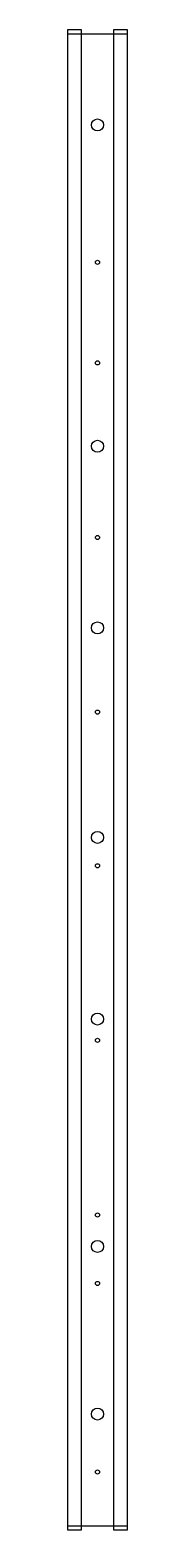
# Model space of a CAD drawing. Extents: x 0 to 43, y -3 to 1071.
import ezdxf

# ---------------------------------------------------------------- set-up
doc = ezdxf.new("R2010")
doc.units = 0
doc.layers.get('0').update_dxf_attribs({"linetype": 'CONTINUOUS'})

msp = doc.modelspace()

# ---------------------------------------------------------------- linework, layer by layer
for points in [[(0, -3), (10, -3), (10, 1070.8), (0, 1070.8)], [(0, 0), (43, 0), (43, 1067.8), (0, 1067.8)], [(33, -3), (43, -3), (43, 1070.8), (33, 1070.8)]]:
    msp.add_lwpolyline(points, close=True)
for centre, radius in [((21.5, 1002.8), 4.3), ((21.5, 904.5), 1.5), ((21.5, 832.5), 1.5), ((21.5, 772.8), 4.3), ((21.5, 707.5), 1.5), ((21.5, 642.8), 4.3), ((21.5, 582.5), 1.5), ((21.5, 492.8), 4.3), ((21.5, 472.5), 1.5), ((21.5, 362.8), 4.3), ((21.5, 347.5), 1.5), ((21.5, 222.5), 1.5), ((21.5, 200), 4.3), ((21.5, 173.5), 1.5), ((21.5, 80), 4.3), ((21.5, 38.5), 1.5)]:
    msp.add_circle(centre, radius)

doc.saveas('drawing.dxf')
